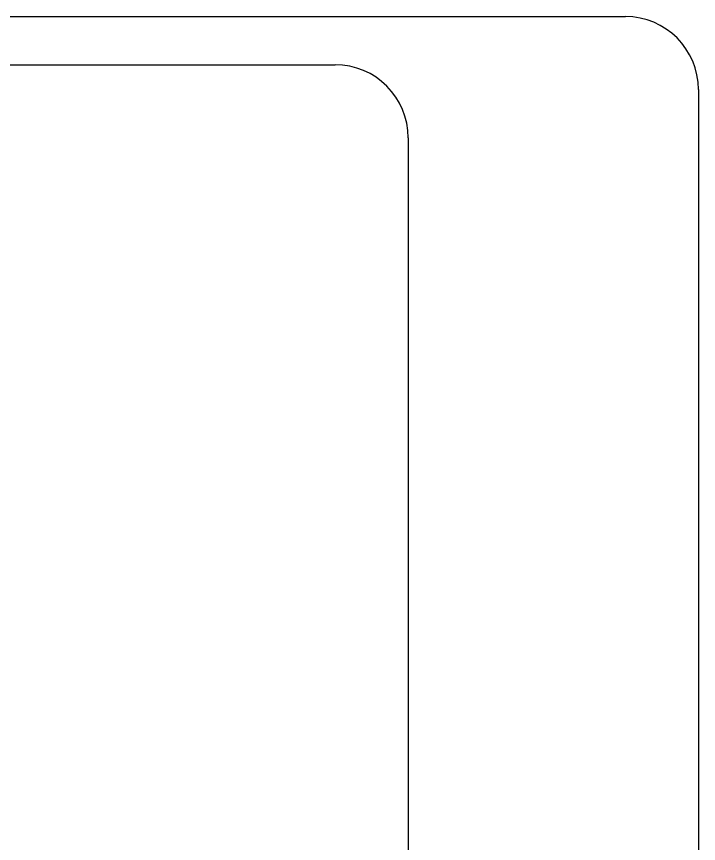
# Model space of a CAD drawing. Header units: millimetres. Extents: x 7106 to 73427, y -466 to 50348.
# Drawn here: x 43939 to 50941, y 16068 to 24554 of the extents above; entities that cross this region are included whole.
import ezdxf

# ---------------------------------------------------------------- set-up
doc = ezdxf.new("R2010")
doc.units = ezdxf.units.MM
doc.layers.add('CCTV', color=7, linetype='Continuous')

msp = doc.modelspace()

# ---------------------------------------------------------------- linework, layer by layer
at = {"layer": 'CCTV'}
for points in [[(42207.6, 24554.3), (50190.8, 24554.3)], [(42207.6, 24059.2), (47210.7, 24059.2)], [(50940.8, 23804.3), (50940.8, 3662.7)], [(47960.7, 23309.2), (47960.7, 6001)]]:
    msp.add_lwpolyline(points, dxfattribs=at)
for centre in [(50190.8, 23804.3), (47210.7, 23309.2)]:
    msp.add_arc(centre, 750, 0, 90, dxfattribs=at)

doc.saveas('drawing.dxf')
